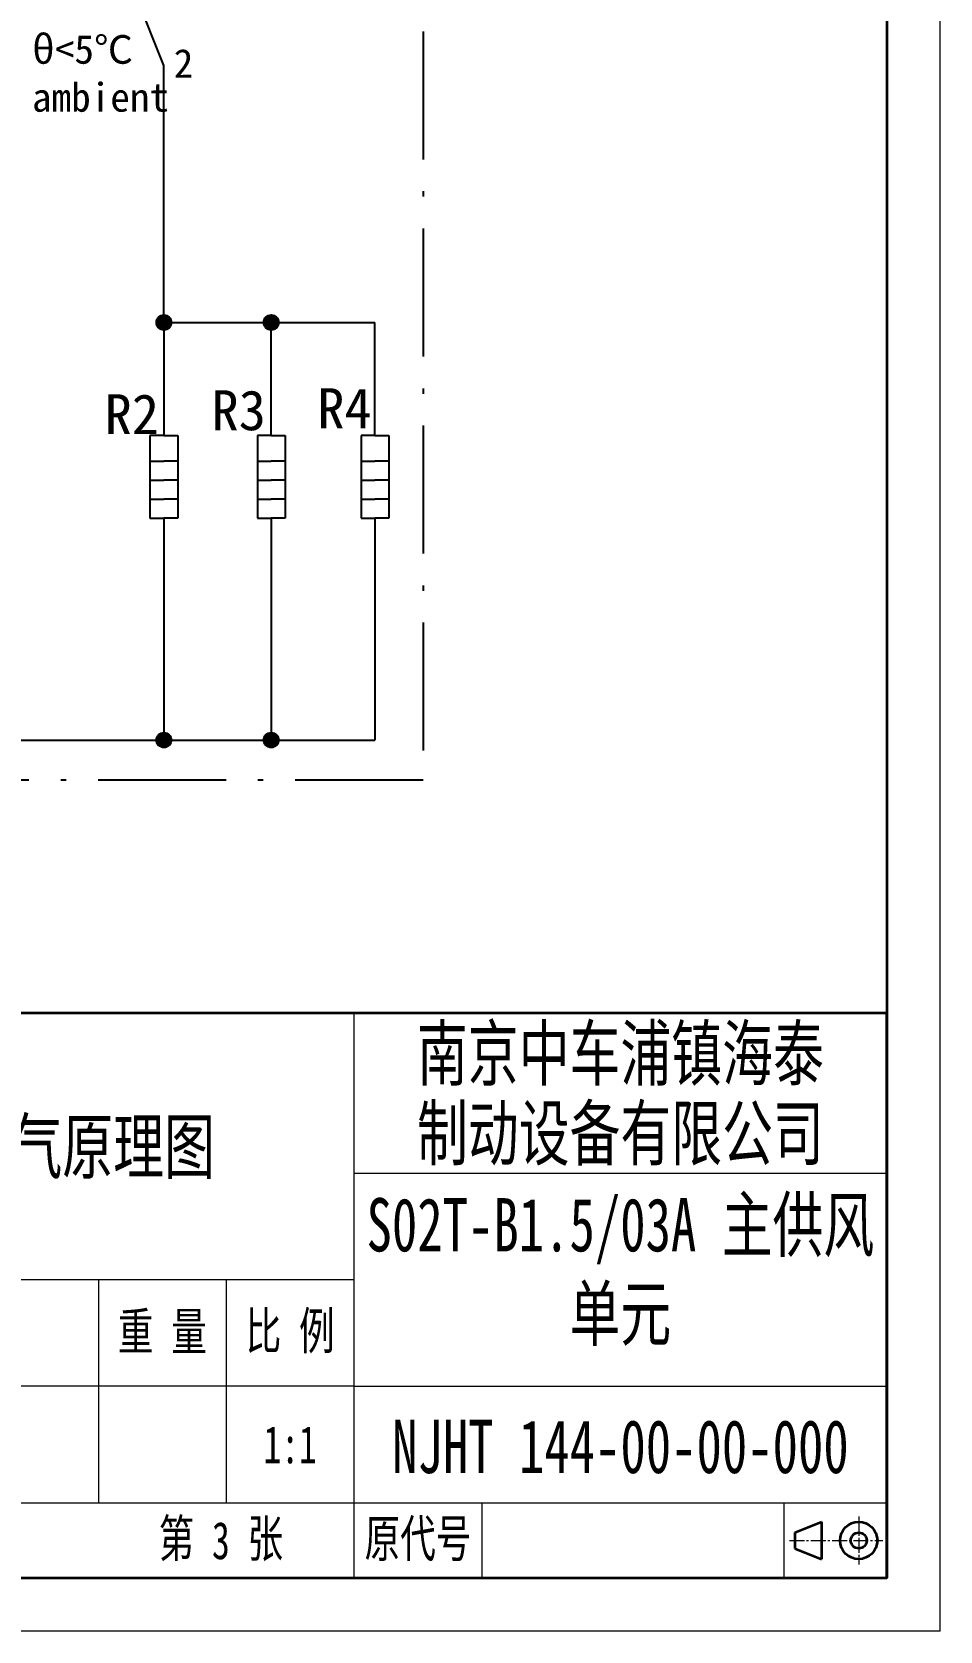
# Model space of a CAD drawing. Header units: millimetres. Extents: x 0 to 420, y 0 to 297.
# Drawn here: x 334.8 to 420, y 0 to 150.1 of the extents above; entities that cross this region are included whole.
import ezdxf
from ezdxf.enums import TextEntityAlignment as Align

# ---------------------------------------------------------------- set-up
doc = ezdxf.new("R2010")
doc.units = ezdxf.units.MM
doc.linetypes.add('CENTER1', pattern=[10, 7, -1, 1, -1])
doc.linetypes.add('DASHDOT', pattern=[18.5, 12, -3, 0.5, -3])
doc.layers.add('点划线', color=4, linetype='CENTER1', lineweight=18)
doc.layers.add('粗实线', color=7, linetype='Continuous', lineweight=35)
doc.styles.add('海泰汉字样式', font='仿宋_GB2312(1).TTF', dxfattribs={"width": 0.7})

# ---------------------------------------------------------------- blocks, each defined once
blk = doc.blocks.new('HTDrawingNo')
at = {"insert": (390, 17.29), "char_height": 5, "width": 50, "attachment_point": 5, "style": '海泰汉字样式'}
blk.add_mtext('NJHT 144-00-00-000', dxfattribs=at)
blk = doc.blocks.new('ItemName')
at = {"insert": (390, 33.71), "char_height": 5, "width": 50, "attachment_point": 5, "style": '海泰汉字样式'}
blk.add_mtext('S02T-B1.5/03A 主供风单元', dxfattribs=at)
blk = doc.blocks.new('NJHT-A3')
at = {"color": 7, "linetype": 'Continuous', "lineweight": 18}
for p, q in [((420, 0), (420, 297)), ((365, 5), (365, 58)), ((365, 43), (415, 43)), ((315, 33), (365, 33)), ((341, 33), (341, 12)), ((353, 33), (353, 12)), ((365, 23), (315, 23)), ((365, 23), (415, 23)), ((365, 12), (315, 12)), ((415, 12), (365, 12)), ((377, 12), (377, 5)), ((420, 0), (0, 0))]:
    blk.add_line(p, q, dxfattribs=at)
at = {"color": 7, "linetype": 'Continuous', "lineweight": 35}
for p in [(415, 292), (25, 5)]:
    blk.add_line(p, (415, 5), dxfattribs=at)
blk.add_lwpolyline([(235, 5), (415, 5), (415, 58), (235, 58)], close=True, dxfattribs=at)
at = {"color": 2, "linetype": 'Continuous', "lineweight": 18, "char_height": 3.5, "attachment_point": 5, "style": '海泰汉字样式'}
for s, insert, width in [('重 量', (347, 28), 12), ('比 例', (359, 28), 12), ('第   张', (352.5, 8.5), 25), ('原代号', (371, 8.5), 12)]:
    blk.add_mtext(s, dxfattribs=dict(at, insert=insert, width=width))
at = {"color": 2, "linetype": 'Continuous', "lineweight": 18, "style": '海泰汉字样式', "width": 0.6}
blk.add_attdef('5', text='', height=5, rotation=180, dxfattribs=at).set_placement((50, 286.5), align=Align.MIDDLE_CENTER)
at = {"color": 2, "linetype": 'Continuous', "lineweight": 18, "style": '海泰汉字样式'}
for tag, height, width, p in [('1', 5, 0.5, (390, 54.25)), ('2', 5, 0.5, (390, 46.75)), ('7', 5, 0.7, (340, 45.5)), ('3', 5, 0.6, (390, 33)), ('12', 3.5, 0.7, (253, 29.5)), ('13', 3.5, 0.6, (267, 29.5)), ('20', 3.5, 0.7, (293, 29.5)), ('21', 3.5, 0.6, (307, 29.5)), ('14', 3.5, 0.7, (253, 22.5)), ('15', 3.5, 0.6, (267, 22.5)), ('22', 3.5, 0.7, (293, 22.5)), ('23', 3.5, 0.6, (307, 22.5)), ('4', 5, 0.6, (390, 17.5)), ('8', 3.5, 0.7, (347, 17.5)), ('9', 3.5, 0.7, (359, 17.5)), ('16', 3.5, 0.7, (253, 15.5)), ('17', 3.5, 0.6, (267, 15.5)), ('24', 3.5, 0.7, (293, 15.5)), ('25', 3.5, 0.6, (307, 15.5)), ('18', 3.5, 0.7, (253, 8.5)), ('19', 3.5, 0.6, (267, 8.5)), ('26', 3.5, 0.7, (293, 8.5)), ('27', 3.5, 0.6, (307, 8.5)), ('11', 3.5, 0.7, (327.5, 8.5)), ('10', 3.5, 0.7, (352.5, 8.5)), ('6', 3.5, 0.7, (396.57, 8.5))]:
    blk.add_attdef(tag, text='', height=height, dxfattribs=dict(at, width=width)).set_placement(p, align=Align.MIDDLE_CENTER)

msp = doc.modelspace()

# ---------------------------------------------------------------- linework, layer by layer
at = {"color": 7, "linetype": 'DASHDOT'}
for p, q in [((371.48, 224.18), (371.48, 79.9)), ((371.48, 79.9), (69.56, 79.9))]:
    msp.add_line(p, q, dxfattribs=at)
at = {"color": 7, "ltscale": 0.287133}
msp.add_line((347.15, 147), (343.31, 156.6), dxfattribs=at)
at = {"color": 7}
for p, q in [((347.15, 122.87), (347.15, 147)), ((347.15, 104.49), (347.15, 83.66)), ((357.22, 104.49), (357.22, 83.66)), ((366.96, 104.49), (366.96, 83.66)), ((182.07, 83.66), (366.96, 83.66))]:
    msp.add_line(p, q, dxfattribs=at)
at = {"color": 7, "ltscale": 0.007597}
for p, q in [((346.44, 122.87), (346.5, 123.14)), ((346.44, 122.87), (346.5, 123.14)), ((346.5, 123.14), (346.65, 123.36)), ((346.5, 123.14), (346.65, 123.36)), ((346.65, 123.36), (346.88, 123.52)), ((346.65, 123.36), (346.88, 123.52)), ((346.88, 123.52), (347.15, 123.57)), ((346.88, 123.52), (347.15, 123.57)), ((347.15, 123.57), (347.41, 123.52)), ((347.15, 123.57), (347.41, 123.52)), ((347.41, 123.52), (347.64, 123.36)), ((347.41, 123.52), (347.64, 123.36)), ((347.64, 123.36), (347.79, 123.14)), ((347.64, 123.36), (347.79, 123.14)), ((347.79, 123.14), (347.85, 122.87)), ((347.79, 123.14), (347.85, 122.87)), ((356.52, 122.87), (356.58, 123.14)), ((356.52, 122.87), (356.58, 123.14)), ((356.58, 123.14), (356.73, 123.36)), ((356.58, 123.14), (356.73, 123.36)), ((356.73, 123.36), (356.95, 123.52)), ((356.73, 123.36), (356.95, 123.52)), ((356.95, 123.52), (357.22, 123.57)), ((356.95, 123.52), (357.22, 123.57)), ((357.22, 123.57), (357.49, 123.52)), ((357.22, 123.57), (357.49, 123.52)), ((357.49, 123.52), (357.72, 123.36)), ((357.49, 123.52), (357.72, 123.36)), ((357.72, 123.36), (357.87, 123.14)), ((357.72, 123.36), (357.87, 123.14)), ((357.87, 123.14), (357.92, 122.87)), ((357.87, 123.14), (357.92, 122.87)), ((346.5, 122.6), (346.44, 122.87)), ((346.5, 122.6), (346.44, 122.87)), ((346.65, 122.37), (346.5, 122.6)), ((346.65, 122.37), (346.5, 122.6)), ((346.88, 122.22), (346.65, 122.37)), ((346.88, 122.22), (346.65, 122.37)), ((347.15, 122.17), (346.88, 122.22)), ((347.15, 122.17), (346.88, 122.22)), ((347.41, 122.22), (347.15, 122.17)), ((347.41, 122.22), (347.15, 122.17)), ((347.64, 122.37), (347.41, 122.22)), ((347.64, 122.37), (347.41, 122.22)), ((347.79, 122.6), (347.64, 122.37)), ((347.79, 122.6), (347.64, 122.37)), ((347.85, 122.87), (347.79, 122.6)), ((347.85, 122.87), (347.79, 122.6)), ((356.58, 122.6), (356.52, 122.87)), ((356.58, 122.6), (356.52, 122.87)), ((356.73, 122.37), (356.58, 122.6)), ((356.73, 122.37), (356.58, 122.6)), ((356.95, 122.22), (356.73, 122.37)), ((356.95, 122.22), (356.73, 122.37)), ((357.22, 122.17), (356.95, 122.22)), ((357.22, 122.17), (356.95, 122.22)), ((357.49, 122.22), (357.22, 122.17)), ((357.49, 122.22), (357.22, 122.17)), ((357.72, 122.37), (357.49, 122.22)), ((357.72, 122.37), (357.49, 122.22)), ((357.87, 122.6), (357.72, 122.37)), ((357.87, 122.6), (357.72, 122.37)), ((357.92, 122.87), (357.87, 122.6)), ((357.92, 122.87), (357.87, 122.6)), ((346.5, 83.92), (346.65, 84.15)), ((346.5, 83.92), (346.65, 84.15)), ((346.65, 84.15), (346.88, 84.3)), ((346.65, 84.15), (346.88, 84.3)), ((346.88, 84.3), (347.15, 84.36)), ((346.88, 84.3), (347.15, 84.36)), ((347.15, 84.36), (347.41, 84.3)), ((347.15, 84.36), (347.41, 84.3)), ((347.41, 84.3), (347.64, 84.15)), ((347.41, 84.3), (347.64, 84.15)), ((347.64, 84.15), (347.79, 83.92)), ((347.64, 84.15), (347.79, 83.92)), ((356.58, 83.92), (356.73, 84.15)), ((356.58, 83.92), (356.73, 84.15)), ((356.73, 84.15), (356.95, 84.3)), ((356.73, 84.15), (356.95, 84.3)), ((356.95, 84.3), (357.22, 84.36)), ((356.95, 84.3), (357.22, 84.36)), ((357.22, 84.36), (357.49, 84.3)), ((357.22, 84.36), (357.49, 84.3)), ((357.49, 84.3), (357.72, 84.15)), ((357.49, 84.3), (357.72, 84.15)), ((357.72, 84.15), (357.87, 83.92)), ((357.72, 84.15), (357.87, 83.92)), ((346.44, 83.66), (346.5, 83.92)), ((346.44, 83.66), (346.5, 83.92)), ((346.5, 83.39), (346.44, 83.66)), ((346.5, 83.39), (346.44, 83.66)), ((346.65, 83.16), (346.5, 83.39)), ((346.65, 83.16), (346.5, 83.39)), ((346.88, 83.01), (346.65, 83.16)), ((346.88, 83.01), (346.65, 83.16)), ((347.15, 82.95), (346.88, 83.01)), ((347.15, 82.95), (346.88, 83.01)), ((347.41, 83.01), (347.15, 82.95)), ((347.41, 83.01), (347.15, 82.95)), ((347.64, 83.16), (347.41, 83.01)), ((347.64, 83.16), (347.41, 83.01)), ((347.79, 83.39), (347.64, 83.16)), ((347.79, 83.39), (347.64, 83.16)), ((347.79, 83.92), (347.85, 83.66)), ((347.79, 83.92), (347.85, 83.66)), ((347.85, 83.66), (347.79, 83.39)), ((347.85, 83.66), (347.79, 83.39)), ((356.52, 83.66), (356.58, 83.92)), ((356.52, 83.66), (356.58, 83.92)), ((356.58, 83.39), (356.52, 83.66)), ((356.58, 83.39), (356.52, 83.66)), ((356.73, 83.16), (356.58, 83.39)), ((356.73, 83.16), (356.58, 83.39)), ((356.95, 83.01), (356.73, 83.16)), ((356.95, 83.01), (356.73, 83.16)), ((357.22, 82.95), (356.95, 83.01)), ((357.22, 82.95), (356.95, 83.01)), ((357.49, 83.01), (357.22, 82.95)), ((357.49, 83.01), (357.22, 82.95)), ((357.72, 83.16), (357.49, 83.01)), ((357.72, 83.16), (357.49, 83.01)), ((357.87, 83.39), (357.72, 83.16)), ((357.87, 83.39), (357.72, 83.16)), ((357.87, 83.92), (357.92, 83.66)), ((357.87, 83.92), (357.92, 83.66)), ((357.92, 83.66), (357.87, 83.39)), ((357.92, 83.66), (357.87, 83.39))]:
    msp.add_line(p, q, dxfattribs=at)
at = {"color": 7, "ltscale": 0.294761}
for p, q in [((347.15, 122.87), (347.15, 112.26)), ((357.22, 112.26), (357.22, 122.87)), ((366.96, 112.26), (366.96, 122.87))]:
    msp.add_line(p, q, dxfattribs=at)
at = {"color": 7, "ltscale": 0.315564}
msp.add_line((347.15, 122.87), (366.96, 122.87), dxfattribs=at)
at = {"color": 7, "ltscale": 0.036266}
for p, q in [((347.15, 112.26), (345.84, 112.26)), ((347.15, 112.26), (348.45, 112.26)), ((357.22, 112.26), (355.92, 112.26)), ((357.22, 112.26), (358.53, 112.26)), ((366.96, 112.26), (365.66, 112.26)), ((366.96, 112.26), (368.27, 112.26)), ((345.84, 109.84), (347.15, 109.84)), ((348.45, 109.84), (347.15, 109.84)), ((355.92, 109.84), (357.22, 109.84)), ((358.53, 109.84), (357.22, 109.84)), ((365.66, 109.84), (366.96, 109.84)), ((368.27, 109.84), (366.96, 109.84)), ((345.84, 108.05), (347.15, 108.05)), ((348.45, 108.05), (347.15, 108.05)), ((355.92, 108.05), (357.22, 108.05)), ((358.53, 108.05), (357.22, 108.05)), ((365.66, 108.05), (366.96, 108.05)), ((368.27, 108.05), (366.96, 108.05)), ((345.84, 106.27), (347.15, 106.27)), ((348.45, 106.27), (347.15, 106.27)), ((355.92, 106.27), (357.22, 106.27)), ((358.53, 106.27), (357.22, 106.27)), ((365.66, 106.27), (366.96, 106.27)), ((368.27, 106.27), (366.96, 106.27)), ((345.84, 104.49), (347.15, 104.49)), ((348.45, 104.49), (347.15, 104.49)), ((355.92, 104.49), (357.22, 104.49)), ((358.53, 104.49), (357.22, 104.49)), ((365.66, 104.49), (366.96, 104.49)), ((368.27, 104.49), (366.96, 104.49))]:
    msp.add_line(p, q, dxfattribs=at)
at = {"color": 7, "ltscale": 0.215638}
for p, q in [((345.84, 112.26), (345.84, 104.49)), ((348.45, 112.26), (348.45, 104.49)), ((355.92, 112.26), (355.92, 104.49)), ((358.53, 112.26), (358.53, 104.49)), ((365.66, 112.26), (365.66, 104.49)), ((368.27, 112.26), (368.27, 104.49))]:
    msp.add_line(p, q, dxfattribs=at)
at = {"color": 7, "linetype": 'Continuous', "lineweight": 18}
msp.add_line((405.37, 5), (405.37, 12), dxfattribs=at)
at = {"color": 7}
for centre in [(347.15, 122.87), (357.22, 122.87), (347.15, 83.66), (357.22, 83.66)]:
    msp.add_circle(centre, 0.701, dxfattribs=at)
for points in [[(347.79, 122.6), (346.44, 122.87), (346.65, 123.36), (346.5, 123.14)], [(347.79, 122.6), (346.44, 122.87), (346.65, 123.36), (346.5, 123.14)], [(347.79, 122.6), (346.65, 123.36), (347.15, 123.57), (346.88, 123.52)], [(347.79, 122.6), (346.65, 123.36), (347.15, 123.57), (346.88, 123.52)], [(347.79, 122.6), (347.15, 123.57), (347.64, 123.36), (347.41, 123.52)], [(347.79, 122.6), (347.15, 123.57), (347.64, 123.36), (347.41, 123.52)], [(347.79, 122.6), (347.64, 123.36), (347.85, 122.87), (347.79, 123.14)], [(347.79, 122.6), (347.64, 123.36), (347.85, 122.87), (347.79, 123.14)], [(357.87, 122.6), (356.52, 122.87), (356.73, 123.36), (356.58, 123.14)], [(357.87, 122.6), (356.52, 122.87), (356.73, 123.36), (356.58, 123.14)], [(357.87, 122.6), (356.73, 123.36), (357.22, 123.57), (356.95, 123.52)], [(357.87, 122.6), (356.73, 123.36), (357.22, 123.57), (356.95, 123.52)], [(357.87, 122.6), (357.22, 123.57), (357.72, 123.36), (357.49, 123.52)], [(357.87, 122.6), (357.22, 123.57), (357.72, 123.36), (357.49, 123.52)], [(357.87, 122.6), (357.72, 123.36), (357.92, 122.87), (357.87, 123.14)], [(357.87, 122.6), (357.72, 123.36), (357.92, 122.87), (357.87, 123.14)], [(347.79, 122.6), (346.65, 122.37), (346.44, 122.87), (346.5, 122.6)], [(347.79, 122.6), (346.65, 122.37), (346.44, 122.87), (346.5, 122.6)], [(347.79, 122.6), (347.15, 122.17), (346.65, 122.37), (346.88, 122.22)], [(347.79, 122.6), (347.15, 122.17), (346.65, 122.37), (346.88, 122.22)], [(347.79, 122.6), (347.64, 122.37), (347.15, 122.17), (347.41, 122.22)], [(347.79, 122.6), (347.64, 122.37), (347.15, 122.17), (347.41, 122.22)], [(357.87, 122.6), (356.73, 122.37), (356.52, 122.87), (356.58, 122.6)], [(357.87, 122.6), (356.73, 122.37), (356.52, 122.87), (356.58, 122.6)], [(357.87, 122.6), (357.22, 122.17), (356.73, 122.37), (356.95, 122.22)], [(357.87, 122.6), (357.22, 122.17), (356.73, 122.37), (356.95, 122.22)], [(357.87, 122.6), (357.72, 122.37), (357.22, 122.17), (357.49, 122.22)], [(357.87, 122.6), (357.72, 122.37), (357.22, 122.17), (357.49, 122.22)], [(347.79, 83.39), (346.44, 83.66), (346.65, 84.15), (346.5, 83.92)], [(347.79, 83.39), (346.44, 83.66), (346.65, 84.15), (346.5, 83.92)], [(347.79, 83.39), (346.65, 84.15), (347.15, 84.36), (346.88, 84.3)], [(347.79, 83.39), (346.65, 84.15), (347.15, 84.36), (346.88, 84.3)], [(347.79, 83.39), (347.15, 84.36), (347.64, 84.15), (347.41, 84.3)], [(347.79, 83.39), (347.15, 84.36), (347.64, 84.15), (347.41, 84.3)], [(347.79, 83.39), (347.64, 84.15), (347.85, 83.66), (347.79, 83.92)], [(347.79, 83.39), (347.64, 84.15), (347.85, 83.66), (347.79, 83.92)], [(357.87, 83.39), (356.52, 83.66), (356.73, 84.15), (356.58, 83.92)], [(357.87, 83.39), (356.52, 83.66), (356.73, 84.15), (356.58, 83.92)], [(357.87, 83.39), (356.73, 84.15), (357.22, 84.36), (356.95, 84.3)], [(357.87, 83.39), (356.73, 84.15), (357.22, 84.36), (356.95, 84.3)], [(357.87, 83.39), (357.22, 84.36), (357.72, 84.15), (357.49, 84.3)], [(357.87, 83.39), (357.22, 84.36), (357.72, 84.15), (357.49, 84.3)], [(357.87, 83.39), (357.72, 84.15), (357.92, 83.66), (357.87, 83.92)], [(357.87, 83.39), (357.72, 84.15), (357.92, 83.66), (357.87, 83.92)], [(347.79, 83.39), (346.65, 83.16), (346.44, 83.66), (346.5, 83.39)], [(347.79, 83.39), (346.65, 83.16), (346.44, 83.66), (346.5, 83.39)], [(347.79, 83.39), (347.15, 82.95), (346.65, 83.16), (346.88, 83.01)], [(347.79, 83.39), (347.15, 82.95), (346.65, 83.16), (346.88, 83.01)], [(347.79, 83.39), (347.64, 83.16), (347.15, 82.95), (347.41, 83.01)], [(347.79, 83.39), (347.64, 83.16), (347.15, 82.95), (347.41, 83.01)], [(357.87, 83.39), (356.73, 83.16), (356.52, 83.66), (356.58, 83.39)], [(357.87, 83.39), (356.73, 83.16), (356.52, 83.66), (356.58, 83.39)], [(357.87, 83.39), (357.22, 82.95), (356.73, 83.16), (356.95, 83.01)], [(357.87, 83.39), (357.22, 82.95), (356.73, 83.16), (356.95, 83.01)], [(357.87, 83.39), (357.72, 83.16), (357.22, 82.95), (357.49, 83.01)], [(357.87, 83.39), (357.72, 83.16), (357.22, 82.95), (357.49, 83.01)]]:
    msp.add_solid(points, dxfattribs=at)
at = {"layer": '点划线', "ltscale": 0.2}
for p, q in [((412.37, 10.75), (412.37, 6.25)), ((405.87, 8.5), (414.62, 8.5))]:
    msp.add_line(p, q, dxfattribs=at)
at = {"layer": '粗实线'}
for p, q in [((406.37, 9.25), (408.87, 10.25)), ((406.37, 9.25), (406.37, 7.75)), ((408.87, 10.25), (408.87, 6.75)), ((406.37, 7.75), (408.87, 6.75))]:
    msp.add_line(p, q, dxfattribs=at)
for radius in [1.75, 0.75]:
    msp.add_circle((412.37, 8.5), radius, dxfattribs=at)

# ---------------------------------------------------------------- block references
ref = msp.add_blockref('NJHT-A3', (0, 0))
ref.add_attrib('10', '3', dxfattribs={"color": 2, "linetype": 'Continuous', "lineweight": 18, "height": 3.5, "style": '海泰汉字样式', "width": 0.7}).set_placement((352.5, 8.5), align=Align.MIDDLE_CENTER)
ref.add_attrib('9', '1:1', dxfattribs={"color": 2, "linetype": 'Continuous', "lineweight": 18, "height": 3.5, "style": '海泰汉字样式', "width": 0.7}).set_placement((359, 17.5), align=Align.MIDDLE_CENTER)
ref.add_attrib('7', '电气原理图', dxfattribs={"color": 2, "linetype": 'Continuous', "lineweight": 18, "height": 5, "style": '海泰汉字样式', "width": 0.7}).set_placement((340, 45.5), align=Align.MIDDLE_CENTER)
ref.add_attrib('2', '制动设备有限公司', dxfattribs={"color": 2, "linetype": 'Continuous', "lineweight": 18, "height": 5, "style": '海泰汉字样式', "width": 0.7}).set_placement((390, 46.75), align=Align.MIDDLE_CENTER)
ref.add_attrib('1', '南京中车浦镇海泰', dxfattribs={"color": 2, "linetype": 'Continuous', "lineweight": 18, "height": 5, "style": '海泰汉字样式', "width": 0.7}).set_placement((390, 54.25), align=Align.MIDDLE_CENTER)
for name in ['HTDrawingNo', 'HTDrawingNo', 'ItemName']:
    msp.add_blockref(name, (0, 0))

# ---------------------------------------------------------------- texts
at = {"attachment_point": 1}
for s, insert, char_height, width in [('{\\fFangSong_GB2312|b0|i0|c134|p49;θ<5℃\\Pambient}', (334.77, 149.86), 2.7, 26.3751), ('{\\fFangSong_GB2312|b0|i0|c134|p49;2}', (348.07, 148.54), 2.7, 26.3751), ('{\\fFangSong_GB2312|b0|i0|c134|p49;R2}', (341.59, 116.13), 3.75, 3.2866), ('{\\fFangSong_GB2312|b0|i0|c134|p49;R3}', (351.62, 116.5), 3.75, 3.2866), ('{\\fFangSong_GB2312|b0|i0|c134|p49;R4}', (361.55, 116.69), 3.75, 3.2866)]:
    msp.add_mtext(s, dxfattribs=dict(at, insert=insert, char_height=char_height, width=width))

doc.saveas('drawing.dxf')
